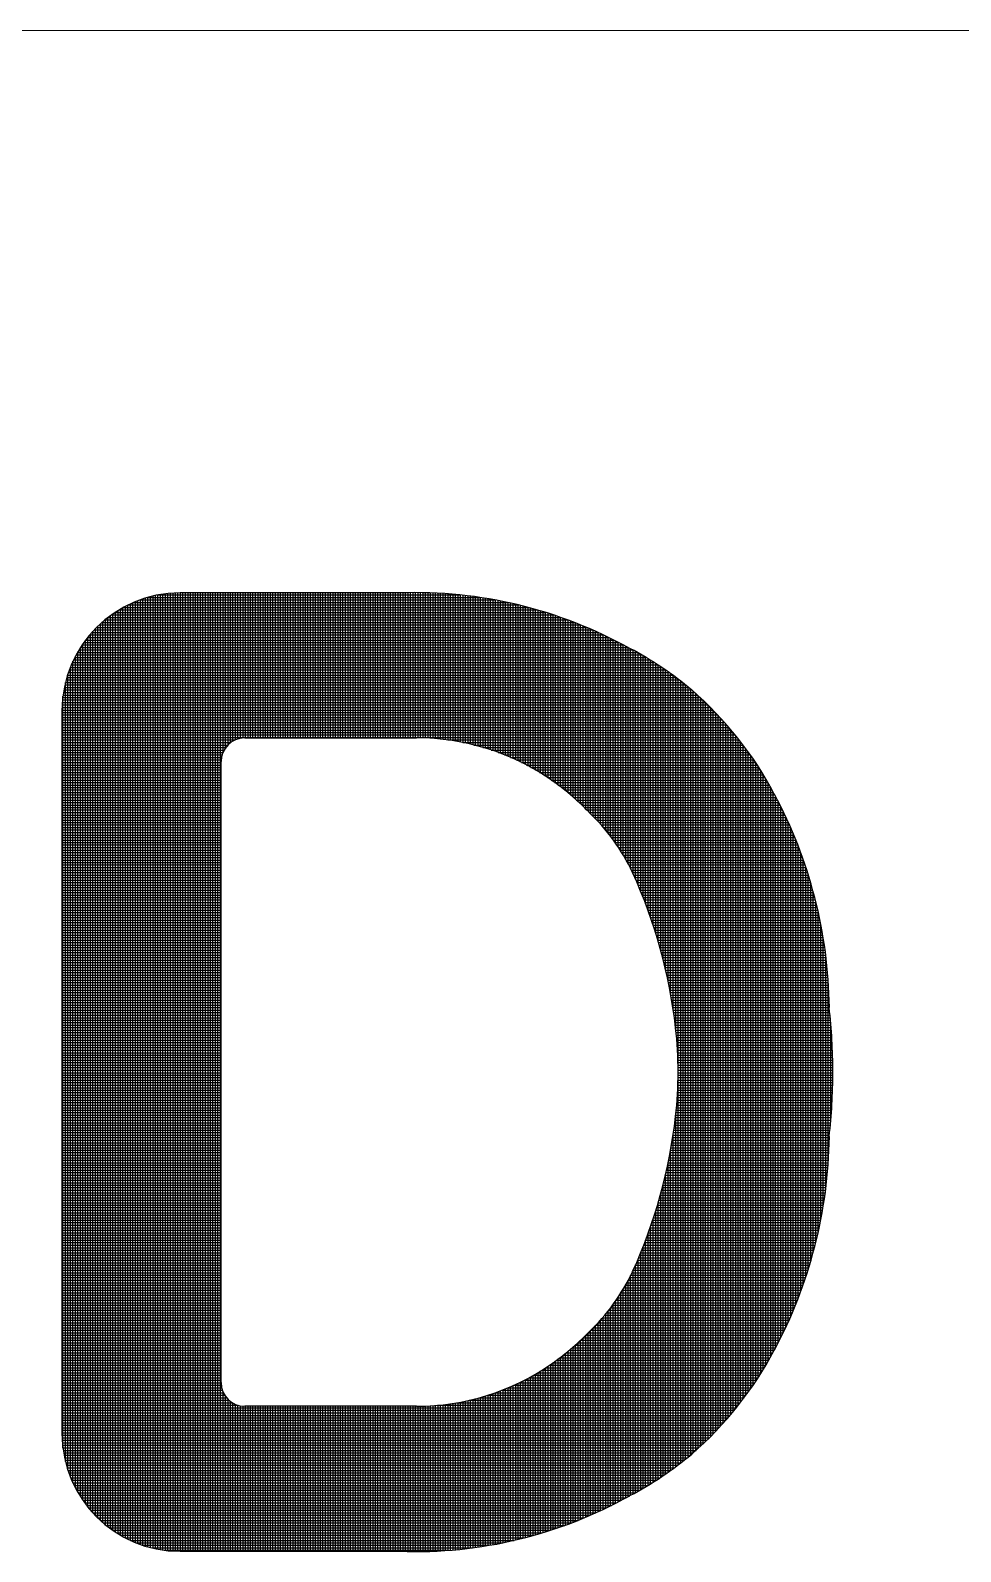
# Model space of a CAD drawing. Header units: inches. Extents: x 1131 to 1972, y 12 to 606.
# Drawn here: x 1806.94 to 1813.39, y 111.97 to 122.53 of the extents above; entities that cross this region are included whole.
import ezdxf

# ---------------------------------------------------------------- set-up
doc = ezdxf.new("R2010")
doc.units = ezdxf.units.IN
doc.header["$MEASUREMENT"] = 0
doc.layers.add('BG 0 -1', color=7, linetype='Continuous')
doc.layers.add('BG ÇÑ±¹Áö¿ª³\xad¹æ±â¼úÁÖ½ÄÈ¸»ç CI', color=7, linetype='Continuous')

msp = doc.modelspace()

# ---------------------------------------------------------------- linework, layer by layer
at = {"layer": 'BG 0 -1', "color": 7, "linetype": 'Continuous', "lineweight": 9}
msp.add_line((1797.948, 122.53), (1947.215, 122.53), dxfattribs=at)
at = {"layer": 'BG ÇÑ±¹Áö¿ª³\xad¹æ±â¼úÁÖ½ÄÈ¸»ç CI', "color": 242, "linetype": 'Continuous', "lineweight": 25, "true_color": 0xd51c29}
for p, q in [((1807.788, 111.993), (1807.788, 118.604)), ((1807.805, 111.989), (1807.805, 118.608)), ((1807.822, 118.611), (1809.926, 118.611)), ((1807.822, 111.986), (1807.822, 118.611)), ((1807.84, 111.983), (1807.84, 118.614)), ((1807.857, 111.98), (1807.857, 118.617)), ((1807.875, 111.977), (1807.875, 118.619)), ((1807.892, 111.975), (1807.892, 118.621)), ((1807.909, 111.974), (1807.909, 118.623)), ((1807.927, 111.973), (1807.927, 118.624)), ((1807.944, 111.972), (1807.944, 118.625)), ((1807.961, 111.971), (1807.961, 118.625)), ((1809.501, 118.626), (1807.976, 118.626)), ((1807.979, 111.971), (1807.979, 118.626)), ((1807.996, 111.971), (1807.996, 118.626)), ((1808.013, 111.971), (1808.013, 118.626)), ((1808.031, 111.971), (1808.031, 118.626)), ((1808.048, 111.971), (1808.048, 118.626)), ((1808.066, 111.971), (1808.066, 118.626)), ((1808.083, 111.971), (1808.083, 118.626)), ((1808.1, 111.971), (1808.1, 118.626)), ((1808.118, 111.971), (1808.118, 118.626)), ((1808.135, 111.971), (1808.135, 118.626)), ((1808.152, 111.971), (1808.152, 118.626)), ((1808.17, 111.971), (1808.17, 118.626)), ((1808.187, 111.971), (1808.187, 118.626)), ((1808.204, 111.971), (1808.204, 118.626)), ((1808.222, 111.971), (1808.222, 118.626)), ((1808.239, 111.971), (1808.239, 118.626)), ((1808.257, 111.971), (1808.257, 118.626)), ((1808.274, 117.518), (1808.274, 118.626)), ((1808.291, 117.549), (1808.291, 118.626)), ((1808.309, 117.57), (1808.309, 118.626)), ((1808.326, 117.585), (1808.326, 118.626)), ((1808.343, 117.597), (1808.343, 118.626)), ((1808.361, 117.605), (1808.361, 118.626)), ((1808.378, 117.611), (1808.378, 118.626)), ((1808.395, 117.616), (1808.395, 118.626)), ((1808.413, 117.618), (1808.413, 118.626)), ((1808.43, 117.618), (1808.43, 118.626)), ((1808.448, 117.618), (1808.448, 118.626)), ((1808.465, 117.618), (1808.465, 118.626)), ((1808.482, 117.618), (1808.482, 118.626)), ((1808.5, 117.618), (1808.5, 118.626)), ((1808.517, 117.618), (1808.517, 118.626)), ((1808.534, 117.618), (1808.534, 118.626)), ((1808.552, 117.618), (1808.552, 118.626)), ((1808.569, 117.618), (1808.569, 118.626)), ((1808.586, 117.618), (1808.586, 118.626)), ((1808.604, 117.618), (1808.604, 118.626)), ((1808.621, 117.618), (1808.621, 118.626)), ((1808.639, 117.618), (1808.639, 118.626)), ((1808.656, 117.618), (1808.656, 118.626)), ((1808.673, 117.618), (1808.673, 118.626)), ((1808.691, 117.618), (1808.691, 118.626)), ((1808.708, 117.618), (1808.708, 118.626)), ((1808.725, 117.618), (1808.725, 118.626)), ((1808.743, 117.618), (1808.743, 118.626)), ((1808.76, 117.618), (1808.76, 118.626)), ((1808.777, 117.618), (1808.777, 118.626)), ((1808.795, 117.618), (1808.795, 118.626)), ((1808.812, 117.618), (1808.812, 118.626)), ((1808.83, 117.618), (1808.83, 118.626)), ((1808.847, 117.618), (1808.847, 118.626)), ((1808.864, 117.618), (1808.864, 118.626)), ((1808.882, 117.618), (1808.882, 118.626)), ((1808.899, 117.618), (1808.899, 118.626)), ((1808.916, 117.618), (1808.916, 118.626)), ((1808.934, 117.618), (1808.934, 118.626)), ((1808.951, 117.618), (1808.951, 118.626)), ((1808.968, 117.618), (1808.968, 118.626)), ((1808.986, 117.618), (1808.986, 118.626)), ((1809.003, 117.618), (1809.003, 118.626)), ((1809.021, 117.618), (1809.021, 118.626)), ((1809.038, 117.618), (1809.038, 118.626)), ((1809.055, 117.618), (1809.055, 118.626)), ((1809.073, 117.618), (1809.073, 118.626)), ((1809.09, 117.618), (1809.09, 118.626)), ((1809.107, 117.618), (1809.107, 118.626)), ((1809.125, 117.618), (1809.125, 118.626)), ((1809.142, 117.618), (1809.142, 118.626)), ((1809.159, 117.618), (1809.159, 118.626)), ((1809.177, 117.618), (1809.177, 118.626)), ((1809.194, 117.618), (1809.194, 118.626)), ((1809.212, 117.618), (1809.212, 118.626)), ((1809.229, 117.618), (1809.229, 118.626)), ((1809.246, 117.618), (1809.246, 118.626)), ((1809.264, 117.618), (1809.264, 118.626)), ((1809.281, 117.618), (1809.281, 118.626)), ((1809.298, 117.618), (1809.298, 118.626)), ((1809.316, 117.618), (1809.316, 118.626)), ((1809.333, 117.618), (1809.333, 118.626)), ((1809.35, 117.618), (1809.35, 118.626)), ((1809.368, 117.618), (1809.368, 118.626)), ((1809.385, 117.618), (1809.385, 118.626)), ((1809.403, 117.618), (1809.403, 118.626)), ((1809.42, 117.618), (1809.42, 118.626)), ((1809.437, 117.618), (1809.437, 118.626)), ((1809.455, 117.618), (1809.455, 118.626)), ((1809.472, 117.618), (1809.472, 118.626)), ((1809.489, 117.618), (1809.489, 118.626)), ((1809.507, 117.618), (1809.507, 118.626)), ((1809.524, 117.618), (1809.524, 118.626)), ((1809.541, 117.618), (1809.541, 118.627)), ((1809.559, 117.618), (1809.559, 118.627)), ((1809.576, 117.618), (1809.576, 118.627)), ((1809.594, 117.618), (1809.594, 118.627)), ((1809.611, 117.618), (1809.611, 118.628)), ((1809.628, 117.618), (1809.628, 118.627)), ((1809.646, 117.618), (1809.646, 118.627)), ((1809.663, 117.618), (1809.663, 118.627)), ((1809.68, 117.617), (1809.68, 118.627)), ((1809.698, 117.616), (1809.698, 118.626)), ((1809.715, 117.615), (1809.715, 118.626)), ((1809.733, 117.614), (1809.733, 118.625)), ((1809.75, 117.613), (1809.75, 118.624)), ((1809.767, 117.611), (1809.767, 118.623)), ((1809.785, 117.61), (1809.785, 118.622)), ((1809.802, 117.608), (1809.802, 118.621)), ((1809.819, 117.606), (1809.819, 118.62)), ((1809.837, 117.604), (1809.837, 118.619)), ((1809.854, 117.601), (1809.854, 118.618)), ((1809.871, 117.598), (1809.871, 118.616)), ((1809.889, 117.596), (1809.889, 118.615)), ((1809.906, 117.593), (1809.906, 118.613)), ((1809.924, 117.589), (1809.924, 118.611)), ((1809.941, 117.586), (1809.941, 118.609)), ((1809.958, 117.582), (1809.958, 118.608)), ((1809.976, 117.579), (1809.976, 118.605)), ((1809.993, 117.575), (1809.993, 118.603)), ((1810.01, 117.57), (1810.01, 118.601)), ((1807.545, 112.094), (1807.545, 118.503)), ((1807.551, 118.507), (1810.459, 118.507)), ((1807.562, 112.083), (1807.562, 118.513)), ((1807.579, 112.074), (1807.579, 118.523)), ((1807.581, 118.524), (1810.397, 118.524)), ((1807.597, 112.064), (1807.597, 118.532)), ((1807.614, 112.055), (1807.614, 118.541)), ((1807.615, 118.542), (1810.329, 118.542)), ((1807.631, 112.047), (1807.631, 118.55)), ((1807.649, 112.039), (1807.649, 118.557)), ((1807.652, 118.559), (1810.253, 118.559)), ((1807.666, 112.032), (1807.666, 118.565)), ((1807.683, 112.025), (1807.683, 118.572)), ((1807.696, 118.576), (1810.166, 118.576)), ((1807.701, 112.019), (1807.701, 118.578)), ((1807.718, 112.013), (1807.718, 118.584)), ((1807.736, 112.007), (1807.736, 118.589)), ((1807.75, 118.594), (1810.063, 118.594)), ((1807.753, 112.002), (1807.753, 118.595)), ((1807.77, 111.997), (1807.77, 118.599)), ((1810.028, 117.566), (1810.028, 118.599)), ((1810.045, 117.561), (1810.045, 118.596)), ((1810.062, 117.557), (1810.062, 118.594)), ((1810.08, 117.552), (1810.08, 118.591)), ((1810.097, 117.546), (1810.097, 118.588)), ((1810.115, 117.541), (1810.115, 118.585)), ((1810.132, 117.535), (1810.132, 118.582)), ((1810.149, 117.53), (1810.149, 118.579)), ((1810.167, 117.523), (1810.167, 118.576)), ((1810.184, 117.517), (1810.184, 118.573)), ((1810.201, 117.511), (1810.201, 118.57)), ((1810.219, 117.504), (1810.219, 118.566)), ((1810.236, 117.497), (1810.236, 118.563)), ((1810.253, 117.49), (1810.253, 118.559)), ((1810.271, 117.482), (1810.271, 118.555)), ((1810.288, 117.475), (1810.288, 118.551)), ((1810.306, 117.467), (1810.306, 118.547)), ((1810.323, 117.459), (1810.323, 118.543)), ((1810.34, 117.45), (1810.34, 118.539)), ((1810.358, 117.442), (1810.358, 118.534)), ((1810.375, 117.433), (1810.375, 118.53)), ((1810.392, 117.423), (1810.392, 118.525)), ((1810.41, 117.414), (1810.41, 118.521)), ((1810.427, 117.404), (1810.427, 118.516)), ((1810.444, 117.394), (1810.444, 118.511)), ((1810.462, 117.384), (1810.462, 118.506)), ((1810.479, 117.373), (1810.479, 118.501)), ((1810.497, 117.363), (1810.497, 118.496)), ((1807.406, 112.202), (1807.406, 118.395)), ((1807.414, 118.403), (1810.759, 118.403)), ((1807.423, 112.186), (1807.423, 118.411)), ((1807.433, 118.42), (1810.716, 118.42)), ((1807.44, 112.17), (1807.44, 118.426)), ((1807.453, 118.437), (1810.67, 118.437)), ((1807.458, 112.156), (1807.458, 118.441)), ((1807.475, 118.455), (1810.622, 118.455)), ((1807.475, 112.142), (1807.475, 118.455)), ((1807.492, 112.129), (1807.492, 118.468)), ((1807.499, 118.472), (1810.571, 118.472)), ((1807.51, 112.117), (1807.51, 118.48)), ((1807.524, 118.489), (1810.517, 118.489)), ((1807.527, 112.105), (1807.527, 118.492)), ((1810.514, 117.351), (1810.514, 118.49)), ((1810.531, 117.34), (1810.531, 118.485)), ((1810.549, 117.328), (1810.549, 118.479)), ((1810.566, 117.316), (1810.566, 118.474)), ((1810.583, 117.303), (1810.583, 118.468)), ((1810.601, 117.291), (1810.601, 118.462)), ((1810.618, 117.278), (1810.618, 118.456)), ((1810.635, 117.264), (1810.635, 118.45)), ((1810.653, 117.25), (1810.653, 118.444)), ((1810.67, 117.236), (1810.67, 118.437)), ((1810.688, 117.222), (1810.688, 118.431)), ((1810.705, 117.207), (1810.705, 118.424)), ((1810.722, 117.192), (1810.722, 118.417)), ((1810.74, 117.176), (1810.74, 118.411)), ((1810.757, 117.16), (1810.757, 118.404)), ((1810.774, 117.143), (1810.774, 118.397)), ((1807.319, 112.301), (1807.319, 118.296)), ((1807.321, 118.298), (1810.988, 118.298)), ((1807.334, 118.316), (1810.953, 118.316)), ((1807.336, 112.278), (1807.336, 118.318)), ((1807.348, 118.333), (1810.917, 118.333)), ((1807.354, 112.257), (1807.354, 118.339)), ((1807.363, 118.351), (1810.88, 118.351)), ((1807.371, 112.238), (1807.371, 118.359)), ((1807.379, 118.368), (1810.841, 118.368)), ((1807.388, 112.219), (1807.388, 118.377)), ((1807.396, 118.385), (1810.801, 118.385)), ((1810.792, 117.126), (1810.792, 118.389)), ((1810.809, 117.109), (1810.809, 118.382)), ((1810.826, 117.092), (1810.826, 118.374)), ((1810.844, 117.074), (1810.844, 118.367)), ((1810.861, 117.057), (1810.861, 118.359)), ((1810.879, 117.038), (1810.879, 118.351)), ((1810.896, 117.019), (1810.896, 118.343)), ((1810.913, 116.999), (1810.913, 118.335)), ((1810.931, 116.979), (1810.931, 118.327)), ((1810.948, 116.957), (1810.948, 118.318)), ((1810.965, 116.935), (1810.965, 118.31)), ((1810.983, 116.912), (1810.983, 118.301)), ((1811, 116.887), (1811, 118.292)), ((1807.249, 112.411), (1807.249, 118.185)), ((1807.254, 118.194), (1811.18, 118.194)), ((1807.264, 118.212), (1811.15, 118.212)), ((1807.267, 112.38), (1807.267, 118.217)), ((1807.274, 118.229), (1811.118, 118.229)), ((1807.284, 112.351), (1807.284, 118.245)), ((1807.285, 118.246), (1811.087, 118.246)), ((1807.296, 118.264), (1811.055, 118.264)), ((1807.301, 112.325), (1807.301, 118.272)), ((1807.308, 118.281), (1811.022, 118.281)), ((1811.017, 116.862), (1811.017, 118.283)), ((1811.035, 116.835), (1811.035, 118.274)), ((1811.052, 116.807), (1811.052, 118.265)), ((1811.07, 116.777), (1811.07, 118.256)), ((1811.087, 116.745), (1811.087, 118.246)), ((1811.104, 116.712), (1811.104, 118.237)), ((1811.122, 116.676), (1811.122, 118.227)), ((1811.139, 116.637), (1811.139, 118.218)), ((1811.156, 116.596), (1811.156, 118.208)), ((1811.174, 116.554), (1811.174, 118.198)), ((1811.191, 116.511), (1811.191, 118.188)), ((1807.201, 118.073), (1811.369, 118.073)), ((1807.207, 118.09), (1811.344, 118.09)), ((1807.214, 118.107), (1811.319, 118.107)), ((1807.215, 112.487), (1807.215, 118.11)), ((1807.221, 118.125), (1811.293, 118.125)), ((1807.228, 118.142), (1811.266, 118.142)), ((1807.232, 112.447), (1807.232, 118.15)), ((1807.236, 118.16), (1811.238, 118.16)), ((1807.245, 118.177), (1811.209, 118.177)), ((1811.208, 116.466), (1811.208, 118.178)), ((1811.226, 116.419), (1811.226, 118.167)), ((1811.243, 116.37), (1811.243, 118.156)), ((1811.261, 116.319), (1811.261, 118.145)), ((1811.278, 116.264), (1811.278, 118.134)), ((1811.295, 116.207), (1811.295, 118.123)), ((1811.313, 116.145), (1811.313, 118.112)), ((1811.33, 116.079), (1811.33, 118.1)), ((1811.347, 116.008), (1811.347, 118.088)), ((1811.365, 115.928), (1811.365, 118.076)), ((1807.172, 117.969), (1811.506, 117.969)), ((1807.176, 117.986), (1811.485, 117.986)), ((1807.18, 118.003), (1811.463, 118.003)), ((1807.18, 112.595), (1807.18, 118.002)), ((1807.185, 118.021), (1811.44, 118.021)), ((1807.19, 118.038), (1811.417, 118.038)), ((1807.195, 118.055), (1811.394, 118.055)), ((1807.197, 112.534), (1807.197, 118.062)), ((1811.382, 115.839), (1811.382, 118.064)), ((1811.4, 115.733), (1811.4, 118.051)), ((1811.417, 115.6), (1811.417, 118.038)), ((1811.434, 112.572), (1811.434, 118.025)), ((1811.452, 112.585), (1811.452, 118.012)), ((1811.469, 112.598), (1811.469, 117.998)), ((1811.486, 112.612), (1811.486, 117.985)), ((1811.504, 112.626), (1811.504, 117.971)), ((1807.158, 117.864), (1811.623, 117.864)), ((1807.16, 117.882), (1811.604, 117.882)), ((1807.161, 117.899), (1811.586, 117.899)), ((1807.163, 112.688), (1807.163, 117.909)), ((1807.164, 117.916), (1811.567, 117.916)), ((1807.166, 117.934), (1811.547, 117.934)), ((1807.169, 117.951), (1811.527, 117.951)), ((1811.521, 112.64), (1811.521, 117.957)), ((1811.538, 112.655), (1811.538, 117.942)), ((1811.556, 112.67), (1811.556, 117.926)), ((1811.573, 112.686), (1811.573, 117.911)), ((1811.591, 112.702), (1811.591, 117.895)), ((1811.608, 112.718), (1811.608, 117.878)), ((1811.625, 112.735), (1811.625, 117.862)), ((1807.156, 117.83), (1811.658, 117.83)), ((1807.156, 117.812), (1811.675, 117.812)), ((1807.156, 117.805), (1807.156, 112.791)), ((1807.156, 117.795), (1811.692, 117.795)), ((1807.156, 117.778), (1811.709, 117.778)), ((1807.156, 117.76), (1811.725, 117.76)), ((1807.157, 117.847), (1811.64, 117.847)), ((1811.643, 112.752), (1811.643, 117.845)), ((1811.66, 112.769), (1811.66, 117.828)), ((1811.677, 112.787), (1811.677, 117.81)), ((1811.695, 112.805), (1811.695, 117.792)), ((1811.712, 112.823), (1811.712, 117.774)), ((1807.156, 117.743), (1811.741, 117.743)), ((1807.156, 117.725), (1811.756, 117.725)), ((1807.156, 117.708), (1811.772, 117.708)), ((1807.156, 117.691), (1811.787, 117.691)), ((1807.156, 117.673), (1811.801, 117.673)), ((1807.156, 117.656), (1811.816, 117.656)), ((1811.729, 112.842), (1811.729, 117.755)), ((1811.747, 112.861), (1811.747, 117.736)), ((1811.764, 112.88), (1811.764, 117.717)), ((1811.782, 112.9), (1811.782, 117.697)), ((1811.799, 112.92), (1811.799, 117.676)), ((1811.816, 112.941), (1811.816, 117.656)), ((1807.156, 117.639), (1811.83, 117.639)), ((1807.156, 117.621), (1811.844, 117.621)), ((1807.156, 117.604), (1808.358, 117.604)), ((1807.156, 117.587), (1808.328, 117.587)), ((1807.156, 117.569), (1808.308, 117.569)), ((1807.156, 117.552), (1808.293, 117.552)), ((1808.425, 117.618), (1809.617, 117.618)), ((1809.834, 117.604), (1811.858, 117.604)), ((1809.938, 117.587), (1811.871, 117.587)), ((1810.016, 117.569), (1811.885, 117.569)), ((1810.079, 117.552), (1811.898, 117.552)), ((1811.834, 112.962), (1811.834, 117.634)), ((1811.851, 112.984), (1811.851, 117.613)), ((1811.868, 113.006), (1811.868, 117.59)), ((1811.886, 113.029), (1811.886, 117.568)), ((1807.156, 117.534), (1808.282, 117.534)), ((1807.156, 117.517), (1808.274, 117.517)), ((1807.156, 117.5), (1808.267, 117.5)), ((1807.156, 117.482), (1808.263, 117.482)), ((1807.156, 117.465), (1808.261, 117.465)), ((1807.156, 117.448), (1808.261, 117.448)), ((1808.261, 113.142), (1808.261, 117.454)), ((1810.135, 117.534), (1811.91, 117.534)), ((1810.184, 117.517), (1811.923, 117.517)), ((1810.229, 117.5), (1811.935, 117.5)), ((1810.271, 117.482), (1811.947, 117.482)), ((1810.309, 117.465), (1811.959, 117.465)), ((1810.346, 117.448), (1811.971, 117.448)), ((1811.903, 113.052), (1811.903, 117.544)), ((1811.92, 113.076), (1811.92, 117.52)), ((1811.938, 113.101), (1811.938, 117.496)), ((1811.955, 113.126), (1811.955, 117.471)), ((1811.973, 113.152), (1811.973, 117.445)), ((1807.156, 117.43), (1808.261, 117.43)), ((1807.156, 117.413), (1808.261, 117.413)), ((1807.156, 117.396), (1808.261, 117.396)), ((1807.156, 117.378), (1808.261, 117.378)), ((1807.156, 117.361), (1808.261, 117.361)), ((1807.156, 117.343), (1808.261, 117.343)), ((1810.38, 117.43), (1811.982, 117.43)), ((1810.412, 117.413), (1811.994, 117.413)), ((1810.442, 117.396), (1812.005, 117.396)), ((1810.472, 117.378), (1812.015, 117.378)), ((1810.499, 117.361), (1812.026, 117.361)), ((1810.526, 117.343), (1812.037, 117.343)), ((1811.99, 113.178), (1811.99, 117.419)), ((1812.007, 113.205), (1812.007, 117.391)), ((1812.025, 113.233), (1812.025, 117.363)), ((1812.042, 113.262), (1812.042, 117.334)), ((1807.156, 117.326), (1808.261, 117.326)), ((1807.156, 117.309), (1808.261, 117.309)), ((1807.156, 117.291), (1808.261, 117.291)), ((1807.156, 117.274), (1808.261, 117.274)), ((1807.156, 117.257), (1808.261, 117.257)), ((1807.156, 117.239), (1808.261, 117.239)), ((1810.552, 117.326), (1812.047, 117.326)), ((1810.576, 117.309), (1812.057, 117.309)), ((1810.6, 117.291), (1812.067, 117.291)), ((1810.623, 117.274), (1812.077, 117.274)), ((1810.645, 117.257), (1812.086, 117.257)), ((1810.667, 117.239), (1812.095, 117.239)), ((1812.059, 113.292), (1812.059, 117.305)), ((1812.077, 113.323), (1812.077, 117.274)), ((1812.094, 113.355), (1812.094, 117.242)), ((1807.156, 117.222), (1808.261, 117.222)), ((1807.156, 117.205), (1808.261, 117.205)), ((1807.156, 117.187), (1808.261, 117.187)), ((1807.156, 117.17), (1808.261, 117.17)), ((1807.156, 117.152), (1808.261, 117.152)), ((1807.156, 117.135), (1808.261, 117.135)), ((1810.687, 117.222), (1812.105, 117.222)), ((1810.708, 117.205), (1812.114, 117.205)), ((1810.727, 117.187), (1812.123, 117.187)), ((1810.746, 117.17), (1812.132, 117.17)), ((1810.765, 117.152), (1812.141, 117.152)), ((1810.783, 117.135), (1812.149, 117.135)), ((1812.111, 113.387), (1812.111, 117.209)), ((1812.129, 113.421), (1812.129, 117.176)), ((1812.146, 113.455), (1812.146, 117.142)), ((1807.156, 117.118), (1808.261, 117.118)), ((1807.156, 117.1), (1808.261, 117.1)), ((1807.156, 117.083), (1808.261, 117.083)), ((1807.156, 117.066), (1808.261, 117.066)), ((1807.156, 117.048), (1808.261, 117.048)), ((1807.156, 117.031), (1808.261, 117.031)), ((1810.8, 117.118), (1812.158, 117.118)), ((1810.817, 117.1), (1812.166, 117.1)), ((1810.835, 117.083), (1812.175, 117.083)), ((1810.853, 117.066), (1812.183, 117.066)), ((1810.869, 117.048), (1812.191, 117.048)), ((1810.885, 117.031), (1812.199, 117.031)), ((1812.164, 113.49), (1812.164, 117.106)), ((1812.181, 113.527), (1812.181, 117.07)), ((1812.198, 113.565), (1812.198, 117.032)), ((1807.156, 117.014), (1808.261, 117.014)), ((1807.156, 116.996), (1808.261, 116.996)), ((1807.156, 116.979), (1808.261, 116.979)), ((1807.156, 116.961), (1808.261, 116.961)), ((1807.156, 116.944), (1808.261, 116.944)), ((1807.156, 116.927), (1808.261, 116.927)), ((1810.901, 117.014), (1812.207, 117.014)), ((1810.916, 116.996), (1812.214, 116.996)), ((1810.931, 116.979), (1812.222, 116.979)), ((1810.945, 116.961), (1812.229, 116.961)), ((1810.958, 116.944), (1812.236, 116.944)), ((1810.972, 116.927), (1812.244, 116.927)), ((1812.216, 113.604), (1812.216, 116.993)), ((1812.233, 113.644), (1812.233, 116.952)), ((1807.156, 116.909), (1808.261, 116.909)), ((1807.156, 116.892), (1808.261, 116.892)), ((1807.156, 116.875), (1808.261, 116.875)), ((1807.156, 116.857), (1808.261, 116.857)), ((1807.156, 116.84), (1808.261, 116.84)), ((1807.156, 116.822), (1808.261, 116.822)), ((1810.984, 116.909), (1812.251, 116.909)), ((1810.997, 116.892), (1812.258, 116.892)), ((1811.009, 116.875), (1812.264, 116.875)), ((1811.02, 116.857), (1812.271, 116.857)), ((1811.032, 116.84), (1812.278, 116.84)), ((1811.043, 116.822), (1812.284, 116.822)), ((1812.25, 113.687), (1812.25, 116.91)), ((1812.268, 113.731), (1812.268, 116.866)), ((1812.285, 113.777), (1812.285, 116.82)), ((1807.156, 116.805), (1808.261, 116.805)), ((1807.156, 116.788), (1808.261, 116.788)), ((1807.156, 116.77), (1808.261, 116.77)), ((1807.156, 116.753), (1808.261, 116.753)), ((1807.156, 116.736), (1808.261, 116.736)), ((1807.156, 116.718), (1808.261, 116.718)), ((1807.156, 116.701), (1808.261, 116.701)), ((1811.053, 116.805), (1812.291, 116.805)), ((1811.063, 116.788), (1812.297, 116.788)), ((1811.073, 116.77), (1812.303, 116.77)), ((1811.083, 116.753), (1812.309, 116.753)), ((1811.092, 116.736), (1812.315, 116.736)), ((1811.101, 116.718), (1812.321, 116.718)), ((1811.11, 116.701), (1812.326, 116.701)), ((1812.302, 113.825), (1812.302, 116.772)), ((1812.32, 113.876), (1812.32, 116.721)), ((1807.156, 116.684), (1808.261, 116.684)), ((1807.156, 116.666), (1808.261, 116.666)), ((1807.156, 116.649), (1808.261, 116.649)), ((1807.156, 116.631), (1808.261, 116.631)), ((1807.156, 116.614), (1808.261, 116.614)), ((1807.156, 116.597), (1808.261, 116.597)), ((1811.118, 116.684), (1812.332, 116.684)), ((1811.126, 116.666), (1812.337, 116.666)), ((1811.134, 116.649), (1812.343, 116.649)), ((1811.141, 116.631), (1812.348, 116.631)), ((1811.149, 116.614), (1812.353, 116.614)), ((1811.156, 116.597), (1812.358, 116.597)), ((1812.337, 113.93), (1812.337, 116.667)), ((1812.355, 113.987), (1812.355, 116.61)), ((1807.156, 116.579), (1808.261, 116.579)), ((1807.156, 116.562), (1808.261, 116.562)), ((1807.156, 116.545), (1808.261, 116.545)), ((1807.156, 116.527), (1808.261, 116.527)), ((1807.156, 116.51), (1808.261, 116.51)), ((1807.156, 116.493), (1808.261, 116.493)), ((1811.163, 116.579), (1812.363, 116.579)), ((1811.171, 116.562), (1812.368, 116.562)), ((1811.178, 116.545), (1812.373, 116.545)), ((1811.185, 116.527), (1812.377, 116.527)), ((1811.192, 116.51), (1812.382, 116.51)), ((1811.198, 116.493), (1812.386, 116.493)), ((1812.372, 114.049), (1812.372, 116.548)), ((1807.156, 116.475), (1808.261, 116.475)), ((1807.156, 116.458), (1808.261, 116.458)), ((1807.156, 116.44), (1808.261, 116.44)), ((1807.156, 116.423), (1808.261, 116.423)), ((1807.156, 116.406), (1808.261, 116.406)), ((1807.156, 116.388), (1808.261, 116.388)), ((1811.205, 116.475), (1812.391, 116.475)), ((1811.212, 116.458), (1812.395, 116.458)), ((1811.218, 116.44), (1812.399, 116.44)), ((1811.224, 116.423), (1812.403, 116.423)), ((1811.231, 116.406), (1812.407, 116.406)), ((1811.237, 116.388), (1812.411, 116.388)), ((1812.389, 114.116), (1812.389, 116.481)), ((1812.407, 114.19), (1812.407, 116.407)), ((1807.156, 116.371), (1808.261, 116.371)), ((1807.156, 116.354), (1808.261, 116.354)), ((1807.156, 116.336), (1808.261, 116.336)), ((1807.156, 116.319), (1808.261, 116.319)), ((1807.156, 116.302), (1808.261, 116.302)), ((1807.156, 116.284), (1808.261, 116.284)), ((1811.243, 116.371), (1812.414, 116.371)), ((1811.249, 116.354), (1812.418, 116.354)), ((1811.255, 116.336), (1812.422, 116.336)), ((1811.26, 116.319), (1812.425, 116.319)), ((1811.266, 116.302), (1812.428, 116.302)), ((1811.272, 116.284), (1812.431, 116.284)), ((1812.424, 114.273), (1812.424, 116.324)), ((1807.156, 116.267), (1808.261, 116.267)), ((1807.156, 116.249), (1808.261, 116.249)), ((1807.156, 116.232), (1808.261, 116.232)), ((1807.156, 116.215), (1808.261, 116.215)), ((1807.156, 116.197), (1808.261, 116.197)), ((1807.156, 116.18), (1808.261, 116.18)), ((1811.277, 116.267), (1812.435, 116.267)), ((1811.283, 116.249), (1812.438, 116.249)), ((1811.288, 116.232), (1812.44, 116.232)), ((1811.293, 116.215), (1812.443, 116.215)), ((1811.298, 116.197), (1812.446, 116.197)), ((1811.303, 116.18), (1812.449, 116.18)), ((1812.441, 114.37), (1812.441, 116.227)), ((1807.156, 116.163), (1808.261, 116.163)), ((1807.156, 116.145), (1808.261, 116.145)), ((1807.156, 116.128), (1808.261, 116.128)), ((1807.156, 116.111), (1808.261, 116.111)), ((1807.156, 116.093), (1808.261, 116.093)), ((1807.156, 116.076), (1808.261, 116.076)), ((1811.308, 116.163), (1812.451, 116.163)), ((1811.313, 116.145), (1812.454, 116.145)), ((1811.317, 116.128), (1812.456, 116.128)), ((1811.322, 116.111), (1812.458, 116.111)), ((1811.327, 116.093), (1812.46, 116.093)), ((1811.331, 116.076), (1812.462, 116.076)), ((1812.459, 114.491), (1812.459, 116.106)), ((1807.156, 116.058), (1808.261, 116.058)), ((1807.156, 116.041), (1808.261, 116.041)), ((1807.156, 116.024), (1808.261, 116.024)), ((1807.156, 116.006), (1808.261, 116.006)), ((1807.156, 115.989), (1808.261, 115.989)), ((1807.156, 115.972), (1808.261, 115.972)), ((1811.335, 116.058), (1812.464, 116.058)), ((1811.339, 116.041), (1812.466, 116.041)), ((1811.344, 116.024), (1812.468, 116.024)), ((1811.348, 116.006), (1812.47, 116.006)), ((1811.352, 115.989), (1812.471, 115.989)), ((1811.355, 115.972), (1812.473, 115.972)), ((1807.156, 115.954), (1808.261, 115.954)), ((1807.156, 115.937), (1808.261, 115.937)), ((1807.156, 115.92), (1808.261, 115.92)), ((1807.156, 115.902), (1808.261, 115.902)), ((1807.156, 115.885), (1808.261, 115.885)), ((1807.156, 115.867), (1808.261, 115.867)), ((1811.359, 115.954), (1812.474, 115.954)), ((1811.363, 115.937), (1812.475, 115.937)), ((1811.367, 115.92), (1812.476, 115.92)), ((1811.37, 115.902), (1812.477, 115.902)), ((1811.373, 115.885), (1812.478, 115.885)), ((1811.377, 115.867), (1812.479, 115.867)), ((1812.476, 114.673), (1812.476, 115.924)), ((1807.156, 115.85), (1808.261, 115.85)), ((1807.156, 115.833), (1808.261, 115.833)), ((1807.156, 115.815), (1808.261, 115.815)), ((1807.156, 115.798), (1808.261, 115.798)), ((1807.156, 115.781), (1808.261, 115.781)), ((1807.156, 115.763), (1808.261, 115.763)), ((1811.38, 115.85), (1812.48, 115.85)), ((1811.383, 115.833), (1812.481, 115.833)), ((1811.386, 115.815), (1812.482, 115.815)), ((1811.389, 115.798), (1812.482, 115.798)), ((1811.392, 115.781), (1812.482, 115.781)), ((1811.395, 115.763), (1812.483, 115.763)), ((1807.156, 115.746), (1808.261, 115.746)), ((1807.156, 115.729), (1808.261, 115.729)), ((1807.156, 115.711), (1808.261, 115.711)), ((1807.156, 115.694), (1808.261, 115.694)), ((1807.156, 115.676), (1808.261, 115.676)), ((1807.156, 115.659), (1808.261, 115.659)), ((1811.398, 115.746), (1812.483, 115.746)), ((1811.4, 115.729), (1812.485, 115.729)), ((1811.403, 115.711), (1812.487, 115.711)), ((1811.405, 115.694), (1812.489, 115.694)), ((1811.408, 115.676), (1812.49, 115.676)), ((1811.41, 115.659), (1812.492, 115.659)), ((1807.156, 115.642), (1808.261, 115.642)), ((1807.156, 115.624), (1808.261, 115.624)), ((1807.156, 115.607), (1808.261, 115.607)), ((1807.156, 115.59), (1808.261, 115.59)), ((1807.156, 115.572), (1808.261, 115.572)), ((1807.156, 115.555), (1808.261, 115.555)), ((1811.412, 115.642), (1812.493, 115.642)), ((1811.414, 115.624), (1812.495, 115.624)), ((1811.416, 115.607), (1812.496, 115.607)), ((1811.418, 115.59), (1812.498, 115.59)), ((1811.42, 115.572), (1812.499, 115.572)), ((1811.422, 115.555), (1812.5, 115.555)), ((1812.493, 114.955), (1812.493, 115.641)), ((1807.156, 115.538), (1808.261, 115.538)), ((1807.156, 115.52), (1808.261, 115.52)), ((1807.156, 115.503), (1808.261, 115.503)), ((1807.156, 115.485), (1808.261, 115.485)), ((1807.156, 115.468), (1808.261, 115.468)), ((1807.156, 115.451), (1808.261, 115.451)), ((1807.156, 115.433), (1808.261, 115.433)), ((1811.423, 115.538), (1812.501, 115.538)), ((1811.425, 115.52), (1812.502, 115.52)), ((1811.426, 115.503), (1812.503, 115.503)), ((1811.427, 115.485), (1812.504, 115.485)), ((1811.428, 115.468), (1812.505, 115.468)), ((1811.429, 115.451), (1812.505, 115.451)), ((1811.43, 115.433), (1812.506, 115.433)), ((1807.156, 115.416), (1808.261, 115.416)), ((1807.156, 115.399), (1808.261, 115.399)), ((1807.156, 115.381), (1808.261, 115.381)), ((1807.156, 115.364), (1808.261, 115.364)), ((1807.156, 115.347), (1808.261, 115.347)), ((1807.156, 115.329), (1808.261, 115.329)), ((1811.431, 115.416), (1812.507, 115.416)), ((1811.432, 115.399), (1812.507, 115.399)), ((1811.432, 115.381), (1812.507, 115.381)), ((1811.433, 115.364), (1812.508, 115.364)), ((1811.433, 115.347), (1812.508, 115.347)), ((1811.433, 115.329), (1812.508, 115.329)), ((1807.156, 115.312), (1808.261, 115.312)), ((1807.156, 115.294), (1808.261, 115.294)), ((1807.156, 115.277), (1808.261, 115.277)), ((1807.156, 115.26), (1808.261, 115.26)), ((1807.156, 115.242), (1808.261, 115.242)), ((1807.156, 115.225), (1808.261, 115.225)), ((1811.433, 115.26), (1812.508, 115.26)), ((1811.433, 115.242), (1812.508, 115.242)), ((1811.433, 115.225), (1812.508, 115.225)), ((1811.434, 115.312), (1812.508, 115.312)), ((1811.434, 115.294), (1812.508, 115.294)), ((1811.434, 115.277), (1812.508, 115.277)), ((1807.156, 115.208), (1808.261, 115.208)), ((1807.156, 115.19), (1808.261, 115.19)), ((1807.156, 115.173), (1808.261, 115.173)), ((1807.156, 115.156), (1808.261, 115.156)), ((1807.156, 115.138), (1808.261, 115.138)), ((1807.156, 115.121), (1808.261, 115.121)), ((1811.428, 115.121), (1812.504, 115.121)), ((1811.429, 115.138), (1812.505, 115.138)), ((1811.43, 115.156), (1812.506, 115.156)), ((1811.431, 115.19), (1812.507, 115.19)), ((1811.431, 115.173), (1812.506, 115.173)), ((1811.432, 115.208), (1812.507, 115.208)), ((1807.156, 115.103), (1808.261, 115.103)), ((1807.156, 115.086), (1808.261, 115.086)), ((1807.156, 115.069), (1808.261, 115.069)), ((1807.156, 115.051), (1808.261, 115.051)), ((1807.156, 115.034), (1808.261, 115.034)), ((1807.156, 115.017), (1808.261, 115.017)), ((1811.419, 115.017), (1812.498, 115.017)), ((1811.421, 115.034), (1812.499, 115.034)), ((1811.422, 115.051), (1812.501, 115.051)), ((1811.424, 115.069), (1812.502, 115.069)), ((1811.425, 115.086), (1812.503, 115.086)), ((1811.427, 115.103), (1812.503, 115.103)), ((1807.156, 114.999), (1808.261, 114.999)), ((1807.156, 114.982), (1808.261, 114.982)), ((1807.156, 114.964), (1808.261, 114.964)), ((1807.156, 114.947), (1808.261, 114.947)), ((1807.156, 114.93), (1808.261, 114.93)), ((1807.156, 114.912), (1808.261, 114.912)), ((1811.406, 114.912), (1812.49, 114.912)), ((1811.409, 114.93), (1812.491, 114.93)), ((1811.411, 114.947), (1812.493, 114.947)), ((1811.413, 114.964), (1812.494, 114.964)), ((1811.415, 114.982), (1812.496, 114.982)), ((1811.417, 114.999), (1812.497, 114.999)), ((1811.417, 112.558), (1811.417, 114.996)), ((1807.156, 114.895), (1808.261, 114.895)), ((1807.156, 114.878), (1808.261, 114.878)), ((1807.156, 114.86), (1808.261, 114.86)), ((1807.156, 114.843), (1808.261, 114.843)), ((1807.156, 114.826), (1808.261, 114.826)), ((1807.156, 114.808), (1808.261, 114.808)), ((1811.391, 114.808), (1812.482, 114.808)), ((1811.394, 114.826), (1812.483, 114.826)), ((1811.396, 114.843), (1812.483, 114.843)), ((1811.399, 114.86), (1812.484, 114.86)), ((1811.4, 112.546), (1811.4, 114.863)), ((1811.402, 114.878), (1812.486, 114.878)), ((1811.404, 114.895), (1812.488, 114.895)), ((1807.156, 114.791), (1808.261, 114.791)), ((1807.156, 114.773), (1808.261, 114.773)), ((1807.156, 114.756), (1808.261, 114.756)), ((1807.156, 114.739), (1808.261, 114.739)), ((1807.156, 114.721), (1808.261, 114.721)), ((1807.156, 114.704), (1808.261, 114.704)), ((1811.372, 114.704), (1812.478, 114.704)), ((1811.375, 114.721), (1812.479, 114.721)), ((1811.379, 114.739), (1812.48, 114.739)), ((1811.382, 112.533), (1811.382, 114.758)), ((1811.382, 114.756), (1812.481, 114.756)), ((1811.385, 114.773), (1812.481, 114.773)), ((1811.388, 114.791), (1812.482, 114.791)), ((1807.156, 114.687), (1808.261, 114.687)), ((1807.156, 114.669), (1808.261, 114.669)), ((1807.156, 114.652), (1808.261, 114.652)), ((1807.156, 114.635), (1808.261, 114.635)), ((1807.156, 114.617), (1808.261, 114.617)), ((1807.156, 114.6), (1808.261, 114.6)), ((1811.347, 112.509), (1811.347, 114.589)), ((1811.35, 114.6), (1812.47, 114.6)), ((1811.354, 114.617), (1812.472, 114.617)), ((1811.358, 114.635), (1812.473, 114.635)), ((1811.361, 114.652), (1812.475, 114.652)), ((1811.365, 114.669), (1812.476, 114.669)), ((1811.365, 112.521), (1811.365, 114.669)), ((1811.368, 114.687), (1812.477, 114.687)), ((1807.156, 114.582), (1808.261, 114.582)), ((1807.156, 114.565), (1808.261, 114.565)), ((1807.156, 114.548), (1808.261, 114.548)), ((1807.156, 114.53), (1808.261, 114.53)), ((1807.156, 114.513), (1808.261, 114.513)), ((1807.156, 114.496), (1808.261, 114.496)), ((1811.324, 114.496), (1812.459, 114.496)), ((1811.329, 114.513), (1812.461, 114.513)), ((1811.33, 112.497), (1811.33, 114.517)), ((1811.333, 114.53), (1812.463, 114.53)), ((1811.338, 114.548), (1812.465, 114.548)), ((1811.342, 114.565), (1812.467, 114.565)), ((1811.346, 114.582), (1812.469, 114.582)), ((1807.156, 114.478), (1808.261, 114.478)), ((1807.156, 114.461), (1808.261, 114.461)), ((1807.156, 114.444), (1808.261, 114.444)), ((1807.156, 114.426), (1808.261, 114.426)), ((1807.156, 114.409), (1808.261, 114.409)), ((1807.156, 114.391), (1808.261, 114.391)), ((1811.295, 112.474), (1811.295, 114.39)), ((1811.296, 114.391), (1812.445, 114.391)), ((1811.301, 114.409), (1812.447, 114.409)), ((1811.306, 114.426), (1812.45, 114.426)), ((1811.311, 114.444), (1812.452, 114.444)), ((1811.313, 112.485), (1811.313, 114.451)), ((1811.315, 114.461), (1812.455, 114.461)), ((1811.32, 114.478), (1812.457, 114.478)), ((1807.156, 114.374), (1808.261, 114.374)), ((1807.156, 114.357), (1808.261, 114.357)), ((1807.156, 114.339), (1808.261, 114.339)), ((1807.156, 114.322), (1808.261, 114.322)), ((1807.156, 114.305), (1808.261, 114.305)), ((1807.156, 114.287), (1808.261, 114.287)), ((1811.261, 112.451), (1811.261, 114.278)), ((1811.264, 114.287), (1812.427, 114.287)), ((1811.269, 114.305), (1812.43, 114.305)), ((1811.275, 114.322), (1812.433, 114.322)), ((1811.278, 112.462), (1811.278, 114.332)), ((1811.28, 114.339), (1812.436, 114.339)), ((1811.285, 114.357), (1812.439, 114.357)), ((1811.291, 114.374), (1812.442, 114.374)), ((1807.156, 114.27), (1808.261, 114.27)), ((1807.156, 114.253), (1808.261, 114.253)), ((1807.156, 114.235), (1808.261, 114.235)), ((1807.156, 114.218), (1808.261, 114.218)), ((1807.156, 114.2), (1808.261, 114.2)), ((1807.156, 114.183), (1808.261, 114.183)), ((1807.156, 114.166), (1808.261, 114.166)), ((1811.222, 114.166), (1812.401, 114.166)), ((1811.226, 112.43), (1811.226, 114.178)), ((1811.228, 114.183), (1812.405, 114.183)), ((1811.234, 114.2), (1812.409, 114.2)), ((1811.24, 114.218), (1812.413, 114.218)), ((1811.243, 112.44), (1811.243, 114.227)), ((1811.246, 114.235), (1812.416, 114.235)), ((1811.252, 114.253), (1812.42, 114.253)), ((1811.258, 114.27), (1812.423, 114.27)), ((1807.156, 114.148), (1808.261, 114.148)), ((1807.156, 114.131), (1808.261, 114.131)), ((1807.156, 114.114), (1808.261, 114.114)), ((1807.156, 114.096), (1808.261, 114.096)), ((1807.156, 114.079), (1808.261, 114.079)), ((1807.156, 114.062), (1808.261, 114.062)), ((1811.182, 114.062), (1812.375, 114.062)), ((1811.188, 114.079), (1812.38, 114.079)), ((1811.191, 112.409), (1811.191, 114.086)), ((1811.195, 114.096), (1812.384, 114.096)), ((1811.202, 114.114), (1812.389, 114.114)), ((1811.208, 112.419), (1811.208, 114.131)), ((1811.209, 114.131), (1812.393, 114.131)), ((1811.215, 114.148), (1812.397, 114.148)), ((1807.156, 114.044), (1808.261, 114.044)), ((1807.156, 114.027), (1808.261, 114.027)), ((1807.156, 114.009), (1808.261, 114.009)), ((1807.156, 113.992), (1808.261, 113.992)), ((1807.156, 113.975), (1808.261, 113.975)), ((1807.156, 113.957), (1808.261, 113.957)), ((1811.138, 113.957), (1812.346, 113.957)), ((1811.139, 112.379), (1811.139, 113.96)), ((1811.145, 113.975), (1812.351, 113.975)), ((1811.153, 113.992), (1812.356, 113.992)), ((1811.156, 112.389), (1811.156, 114.001)), ((1811.16, 114.009), (1812.361, 114.009)), ((1811.167, 114.027), (1812.366, 114.027)), ((1811.174, 112.399), (1811.174, 114.042)), ((1811.175, 114.044), (1812.371, 114.044)), ((1807.156, 113.94), (1808.261, 113.94)), ((1807.156, 113.923), (1808.261, 113.923)), ((1807.156, 113.905), (1808.261, 113.905)), ((1807.156, 113.888), (1808.261, 113.888)), ((1807.156, 113.871), (1808.261, 113.871)), ((1807.156, 113.853), (1808.261, 113.853)), ((1811.087, 112.351), (1811.087, 113.851)), ((1811.088, 113.853), (1812.312, 113.853)), ((1811.097, 113.871), (1812.318, 113.871)), ((1811.104, 112.36), (1811.104, 113.885)), ((1811.106, 113.888), (1812.324, 113.888)), ((1811.114, 113.905), (1812.329, 113.905)), ((1811.122, 113.923), (1812.335, 113.923)), ((1811.122, 112.369), (1811.122, 113.921)), ((1811.13, 113.94), (1812.34, 113.94)), ((1807.156, 113.836), (1808.261, 113.836)), ((1807.156, 113.818), (1808.261, 113.818)), ((1807.156, 113.801), (1808.261, 113.801)), ((1807.156, 113.784), (1808.261, 113.784)), ((1807.156, 113.766), (1808.261, 113.766)), ((1807.156, 113.749), (1808.261, 113.749)), ((1811.027, 113.749), (1812.275, 113.749)), ((1811.035, 112.322), (1811.035, 113.762)), ((1811.038, 113.766), (1812.281, 113.766)), ((1811.048, 113.784), (1812.288, 113.784)), ((1811.052, 112.332), (1811.052, 113.79)), ((1811.059, 113.801), (1812.294, 113.801)), ((1811.069, 113.818), (1812.3, 113.818)), ((1811.07, 112.341), (1811.07, 113.82)), ((1811.079, 113.836), (1812.306, 113.836)), ((1807.156, 113.732), (1808.261, 113.732)), ((1807.156, 113.714), (1808.261, 113.714)), ((1807.156, 113.697), (1808.261, 113.697)), ((1807.156, 113.68), (1808.261, 113.68)), ((1807.156, 113.662), (1808.261, 113.662)), ((1807.156, 113.645), (1808.261, 113.645)), ((1810.948, 112.278), (1810.948, 113.64)), ((1810.952, 113.645), (1812.233, 113.645)), ((1810.965, 112.287), (1810.965, 113.662)), ((1810.966, 113.662), (1812.24, 113.662)), ((1810.979, 113.68), (1812.247, 113.68)), ((1810.983, 112.296), (1810.983, 113.685)), ((1810.991, 113.697), (1812.254, 113.697)), ((1811, 112.304), (1811, 113.71)), ((1811.003, 113.714), (1812.261, 113.714)), ((1811.015, 113.732), (1812.268, 113.732)), ((1811.017, 112.313), (1811.017, 113.735)), ((1807.156, 113.627), (1808.261, 113.627)), ((1807.156, 113.61), (1808.261, 113.61)), ((1807.156, 113.593), (1808.261, 113.593)), ((1807.156, 113.575), (1808.261, 113.575)), ((1807.156, 113.558), (1808.261, 113.558)), ((1807.156, 113.541), (1808.261, 113.541)), ((1810.861, 112.238), (1810.861, 113.54)), ((1810.862, 113.541), (1812.187, 113.541)), ((1810.878, 113.558), (1812.195, 113.558)), ((1810.879, 112.245), (1810.879, 113.559)), ((1810.894, 113.575), (1812.203, 113.575)), ((1810.896, 112.253), (1810.896, 113.578)), ((1810.909, 113.593), (1812.211, 113.593)), ((1810.913, 112.262), (1810.913, 113.597)), ((1810.924, 113.61), (1812.218, 113.61)), ((1810.931, 112.27), (1810.931, 113.618)), ((1810.938, 113.627), (1812.226, 113.627)), ((1807.156, 113.523), (1808.261, 113.523)), ((1807.156, 113.506), (1808.261, 113.506)), ((1807.156, 113.489), (1808.261, 113.489)), ((1807.156, 113.471), (1808.261, 113.471)), ((1807.156, 113.454), (1808.261, 113.454)), ((1807.156, 113.436), (1808.261, 113.436)), ((1810.756, 113.436), (1812.137, 113.436)), ((1810.757, 112.193), (1810.757, 113.437)), ((1810.774, 112.2), (1810.774, 113.454)), ((1810.775, 113.454), (1812.146, 113.454)), ((1810.792, 113.471), (1812.154, 113.471)), ((1810.792, 112.207), (1810.792, 113.471)), ((1810.809, 113.489), (1812.163, 113.489)), ((1810.809, 112.215), (1810.809, 113.488)), ((1810.826, 112.222), (1810.826, 113.505)), ((1810.827, 113.506), (1812.171, 113.506)), ((1810.844, 112.23), (1810.844, 113.522)), ((1810.845, 113.523), (1812.179, 113.523)), ((1807.156, 113.419), (1808.261, 113.419)), ((1807.156, 113.402), (1808.261, 113.402)), ((1807.156, 113.384), (1808.261, 113.384)), ((1807.156, 113.367), (1808.261, 113.367)), ((1807.156, 113.35), (1808.261, 113.35)), ((1807.156, 113.332), (1808.261, 113.332)), ((1810.635, 112.147), (1810.635, 113.333)), ((1810.635, 113.332), (1812.082, 113.332)), ((1810.653, 112.153), (1810.653, 113.346)), ((1810.657, 113.35), (1812.091, 113.35)), ((1810.67, 112.159), (1810.67, 113.36)), ((1810.678, 113.367), (1812.101, 113.367)), ((1810.688, 112.166), (1810.688, 113.375)), ((1810.698, 113.384), (1812.11, 113.384)), ((1810.705, 112.173), (1810.705, 113.39)), ((1810.718, 113.402), (1812.119, 113.402)), ((1810.722, 112.179), (1810.722, 113.405)), ((1810.738, 113.419), (1812.128, 113.419)), ((1810.74, 112.186), (1810.74, 113.421)), ((1807.156, 113.315), (1808.261, 113.315)), ((1807.156, 113.298), (1808.261, 113.298)), ((1807.156, 113.28), (1808.261, 113.28)), ((1807.156, 113.263), (1808.261, 113.263)), ((1807.156, 113.245), (1808.261, 113.245)), ((1807.156, 113.228), (1808.261, 113.228)), ((1810.479, 112.096), (1810.479, 113.223)), ((1810.487, 113.228), (1812.021, 113.228)), ((1810.497, 112.101), (1810.497, 113.234)), ((1810.514, 113.245), (1812.032, 113.245)), ((1810.514, 112.106), (1810.514, 113.245)), ((1810.531, 112.112), (1810.531, 113.257)), ((1810.54, 113.263), (1812.042, 113.263)), ((1810.549, 112.117), (1810.549, 113.269)), ((1810.565, 113.28), (1812.052, 113.28)), ((1810.566, 112.123), (1810.566, 113.281)), ((1810.583, 112.129), (1810.583, 113.293)), ((1810.589, 113.298), (1812.062, 113.298)), ((1810.601, 112.135), (1810.601, 113.306)), ((1810.613, 113.315), (1812.072, 113.315)), ((1810.618, 112.141), (1810.618, 113.319)), ((1807.156, 113.211), (1808.261, 113.211)), ((1807.156, 113.193), (1808.261, 113.193)), ((1807.156, 113.176), (1808.261, 113.176)), ((1807.156, 113.159), (1808.261, 113.159)), ((1807.156, 113.141), (1808.261, 113.141)), ((1807.156, 113.124), (1808.262, 113.124)), ((1810.271, 112.042), (1810.271, 113.114)), ((1810.288, 112.046), (1810.288, 113.122)), ((1810.292, 113.124), (1811.954, 113.124)), ((1810.306, 112.05), (1810.306, 113.13)), ((1810.323, 112.054), (1810.323, 113.138)), ((1810.329, 113.141), (1811.966, 113.141)), ((1810.34, 112.058), (1810.34, 113.146)), ((1810.358, 112.062), (1810.358, 113.155)), ((1810.364, 113.159), (1811.977, 113.159)), ((1810.375, 112.067), (1810.375, 113.164)), ((1810.392, 112.071), (1810.392, 113.173)), ((1810.397, 113.176), (1811.988, 113.176)), ((1810.41, 112.076), (1810.41, 113.183)), ((1810.427, 112.081), (1810.427, 113.192)), ((1810.429, 113.193), (1812, 113.193)), ((1810.444, 112.086), (1810.444, 113.202)), ((1810.458, 113.211), (1812.011, 113.211)), ((1810.462, 112.091), (1810.462, 113.213)), ((1807.156, 113.106), (1808.265, 113.106)), ((1807.156, 113.089), (1808.27, 113.089)), ((1807.156, 113.072), (1808.277, 113.072)), ((1807.156, 113.054), (1808.287, 113.054)), ((1807.156, 113.037), (1808.299, 113.037)), ((1807.156, 113.02), (1808.316, 113.02)), ((1808.274, 111.971), (1808.274, 113.079)), ((1808.291, 111.971), (1808.291, 113.048)), ((1808.309, 111.971), (1808.309, 113.027)), ((1808.326, 111.971), (1808.326, 113.012)), ((1809.906, 111.984), (1809.906, 113.004)), ((1809.924, 111.985), (1809.924, 113.007)), ((1809.941, 111.987), (1809.941, 113.011)), ((1809.958, 111.989), (1809.958, 113.014)), ((1809.976, 111.991), (1809.976, 113.018)), ((1809.983, 113.02), (1811.879, 113.02)), ((1809.993, 111.993), (1809.993, 113.022)), ((1810.01, 111.996), (1810.01, 113.026)), ((1810.028, 111.998), (1810.028, 113.031)), ((1810.045, 112), (1810.045, 113.035)), ((1810.052, 113.037), (1811.892, 113.037)), ((1810.062, 112.003), (1810.062, 113.04)), ((1810.08, 112.006), (1810.08, 113.045)), ((1810.097, 112.008), (1810.097, 113.05)), ((1810.111, 113.054), (1811.905, 113.054)), ((1810.115, 112.011), (1810.115, 113.056)), ((1810.132, 112.014), (1810.132, 113.061)), ((1810.149, 112.017), (1810.149, 113.067)), ((1810.162, 113.072), (1811.917, 113.072)), ((1810.167, 112.02), (1810.167, 113.073)), ((1810.184, 112.024), (1810.184, 113.08)), ((1810.201, 112.027), (1810.201, 113.086)), ((1810.209, 113.089), (1811.93, 113.089)), ((1810.219, 112.031), (1810.219, 113.093)), ((1810.236, 112.034), (1810.236, 113.1)), ((1810.252, 113.106), (1811.942, 113.106)), ((1810.253, 112.038), (1810.253, 113.107)), ((1807.156, 113.002), (1808.34, 113.002)), ((1807.156, 112.985), (1808.379, 112.985)), ((1807.156, 112.968), (1811.838, 112.968)), ((1807.156, 112.95), (1811.824, 112.95)), ((1807.156, 112.933), (1811.809, 112.933)), ((1807.156, 112.915), (1811.795, 112.915)), ((1807.156, 112.898), (1811.78, 112.898)), ((1808.343, 111.971), (1808.343, 113)), ((1808.361, 111.971), (1808.361, 112.992)), ((1808.378, 111.971), (1808.378, 112.985)), ((1808.395, 111.971), (1808.395, 112.981)), ((1808.413, 111.971), (1808.413, 112.979)), ((1809.617, 112.978), (1808.425, 112.978)), ((1808.43, 111.971), (1808.43, 112.978)), ((1808.448, 111.971), (1808.448, 112.978)), ((1808.465, 111.971), (1808.465, 112.978)), ((1808.482, 111.971), (1808.482, 112.978)), ((1808.5, 111.971), (1808.5, 112.978)), ((1808.517, 111.971), (1808.517, 112.978)), ((1808.534, 111.971), (1808.534, 112.978)), ((1808.552, 111.971), (1808.552, 112.978)), ((1808.569, 111.971), (1808.569, 112.978)), ((1808.586, 111.971), (1808.586, 112.978)), ((1808.604, 111.971), (1808.604, 112.978)), ((1808.621, 111.971), (1808.621, 112.978)), ((1808.639, 111.971), (1808.639, 112.978)), ((1808.656, 111.971), (1808.656, 112.978)), ((1808.673, 111.971), (1808.673, 112.978)), ((1808.691, 111.971), (1808.691, 112.978)), ((1808.708, 111.971), (1808.708, 112.978)), ((1808.725, 111.971), (1808.725, 112.978)), ((1808.743, 111.971), (1808.743, 112.978)), ((1808.76, 111.971), (1808.76, 112.978)), ((1808.777, 111.971), (1808.777, 112.978)), ((1808.795, 111.971), (1808.795, 112.978)), ((1808.812, 111.971), (1808.812, 112.978)), ((1808.83, 111.971), (1808.83, 112.978)), ((1808.847, 111.971), (1808.847, 112.978)), ((1808.864, 111.971), (1808.864, 112.978)), ((1808.882, 111.971), (1808.882, 112.978)), ((1808.899, 111.971), (1808.899, 112.978)), ((1808.916, 111.971), (1808.916, 112.978)), ((1808.934, 111.971), (1808.934, 112.978)), ((1808.951, 111.971), (1808.951, 112.978)), ((1808.968, 111.971), (1808.968, 112.978)), ((1808.986, 111.971), (1808.986, 112.978)), ((1809.003, 111.971), (1809.003, 112.978)), ((1809.021, 111.971), (1809.021, 112.978)), ((1809.038, 111.971), (1809.038, 112.978)), ((1809.055, 111.971), (1809.055, 112.978)), ((1809.073, 111.971), (1809.073, 112.978)), ((1809.09, 111.971), (1809.09, 112.978)), ((1809.107, 111.971), (1809.107, 112.978)), ((1809.125, 111.971), (1809.125, 112.978)), ((1809.142, 111.971), (1809.142, 112.978)), ((1809.159, 111.971), (1809.159, 112.978)), ((1809.177, 111.971), (1809.177, 112.978)), ((1809.194, 111.971), (1809.194, 112.978)), ((1809.212, 111.971), (1809.212, 112.978)), ((1809.229, 111.971), (1809.229, 112.978)), ((1809.246, 111.971), (1809.246, 112.978)), ((1809.264, 111.971), (1809.264, 112.978)), ((1809.281, 111.971), (1809.281, 112.978)), ((1809.298, 111.971), (1809.298, 112.978)), ((1809.316, 111.971), (1809.316, 112.978)), ((1809.333, 111.971), (1809.333, 112.978)), ((1809.35, 111.971), (1809.35, 112.978)), ((1809.368, 111.971), (1809.368, 112.978)), ((1809.385, 111.971), (1809.385, 112.978)), ((1809.403, 111.971), (1809.403, 112.978)), ((1809.42, 111.971), (1809.42, 112.978)), ((1809.437, 111.971), (1809.437, 112.978)), ((1809.455, 111.971), (1809.455, 112.978)), ((1809.472, 111.971), (1809.472, 112.978)), ((1809.489, 111.971), (1809.489, 112.978)), ((1809.507, 111.971), (1809.507, 112.978)), ((1809.524, 111.97), (1809.524, 112.978)), ((1809.541, 111.97), (1809.541, 112.978)), ((1809.559, 111.97), (1809.559, 112.978)), ((1809.576, 111.969), (1809.576, 112.978)), ((1809.594, 111.969), (1809.594, 112.978)), ((1809.611, 111.969), (1809.611, 112.978)), ((1809.628, 111.969), (1809.628, 112.978)), ((1809.646, 111.969), (1809.646, 112.979)), ((1809.663, 111.97), (1809.663, 112.979)), ((1809.68, 111.97), (1809.68, 112.98)), ((1809.698, 111.97), (1809.698, 112.98)), ((1809.715, 111.971), (1809.715, 112.981)), ((1809.733, 111.972), (1809.733, 112.982)), ((1809.75, 111.972), (1809.75, 112.984)), ((1809.764, 112.985), (1811.852, 112.985)), ((1809.767, 111.973), (1809.767, 112.985)), ((1809.785, 111.974), (1809.785, 112.987)), ((1809.802, 111.975), (1809.802, 112.989)), ((1809.819, 111.976), (1809.819, 112.991)), ((1809.837, 111.978), (1809.837, 112.993)), ((1809.854, 111.979), (1809.854, 112.996)), ((1809.871, 111.98), (1809.871, 112.998)), ((1809.889, 111.982), (1809.889, 113.001)), ((1809.896, 113.002), (1811.865, 113.002)), ((1807.156, 112.881), (1811.765, 112.881)), ((1807.156, 112.863), (1811.749, 112.863)), ((1807.156, 112.846), (1811.733, 112.846)), ((1807.156, 112.829), (1811.717, 112.829)), ((1807.156, 112.811), (1811.701, 112.811)), ((1807.156, 112.794), (1811.684, 112.794)), ((1807.156, 112.777), (1811.667, 112.777)), ((1807.157, 112.759), (1811.65, 112.759)), ((1807.157, 112.742), (1811.632, 112.742)), ((1807.159, 112.724), (1811.614, 112.724)), ((1807.16, 112.707), (1811.596, 112.707)), ((1807.162, 112.69), (1811.577, 112.69)), ((1807.165, 112.672), (1811.558, 112.672)), ((1807.167, 112.655), (1811.538, 112.655)), ((1807.171, 112.638), (1811.518, 112.638)), ((1807.174, 112.62), (1811.497, 112.62)), ((1807.178, 112.603), (1811.475, 112.603)), ((1807.182, 112.586), (1811.453, 112.586)), ((1807.187, 112.568), (1811.43, 112.568)), ((1807.192, 112.551), (1811.406, 112.551)), ((1807.198, 112.533), (1811.383, 112.533)), ((1807.204, 112.516), (1811.358, 112.516)), ((1807.21, 112.499), (1811.333, 112.499)), ((1807.217, 112.481), (1811.307, 112.481)), ((1807.224, 112.464), (1811.281, 112.464)), ((1807.232, 112.447), (1811.253, 112.447)), ((1807.24, 112.429), (1811.225, 112.429)), ((1807.249, 112.412), (1811.196, 112.412)), ((1807.258, 112.395), (1811.166, 112.395)), ((1807.268, 112.377), (1811.136, 112.377)), ((1807.279, 112.36), (1811.104, 112.36)), ((1807.29, 112.342), (1811.072, 112.342)), ((1807.301, 112.325), (1811.04, 112.325)), ((1807.314, 112.308), (1811.007, 112.308)), ((1807.327, 112.29), (1810.972, 112.29)), ((1807.341, 112.273), (1810.937, 112.273)), ((1807.355, 112.256), (1810.901, 112.256)), ((1807.371, 112.238), (1810.863, 112.238)), ((1807.387, 112.221), (1810.823, 112.221)), ((1807.404, 112.204), (1810.782, 112.204)), ((1807.423, 112.186), (1810.74, 112.186)), ((1807.442, 112.169), (1810.695, 112.169)), ((1807.463, 112.151), (1810.648, 112.151)), ((1807.486, 112.134), (1810.599, 112.134)), ((1807.51, 112.117), (1810.547, 112.117)), ((1807.536, 112.099), (1810.491, 112.099)), ((1807.565, 112.082), (1810.432, 112.082)), ((1807.596, 112.065), (1810.367, 112.065)), ((1807.631, 112.047), (1810.295, 112.047)), ((1807.671, 112.03), (1810.215, 112.03)), ((1807.719, 112.013), (1810.122, 112.013)), ((1807.779, 111.995), (1810.007, 111.995)), ((1807.872, 111.978), (1809.838, 111.978)), ((1807.976, 111.971), (1809.501, 111.971))]:
    msp.add_line(p, q, dxfattribs=at)
for centre, radius, start, end in [((1807.976, 117.805), 0.82, 90, 180), ((1809.609, 115.574), 3.053, 60.7886, 92.0344), ((1809.91, 116.01), 2.527, 50.182, 61.9206), ((1809.887, 116.06), 2.504, 27.8248, 49.0409), ((1808.425, 117.454), 0.164, 90, 180), ((1809.617, 115.978), 1.641, 55.4025, 90), ((1809.543, 115.871), 1.771, 44.1359, 55.4025), ((1809.275, 115.71), 3.209, 0.6453, 28.2448), ((1809.848, 116.084), 1.404, 25.2805, 46.5493), ((1807.871, 115.205), 3.568, 6.4402, 24.4923), ((1808.516, 115.298), 3.992, 0, 6.4402), ((1808.699, 115.298), 2.735, 353.5598, 6.4402), ((1808.516, 115.298), 3.992, 353.5598, 0), ((1807.871, 115.392), 3.568, 335.5077, 353.5598), ((1809.275, 114.887), 3.209, 331.7552, 359.3547), ((1809.848, 114.512), 1.404, 313.4507, 334.7195), ((1809.543, 114.726), 1.771, 304.5975, 315.8641), ((1809.887, 114.537), 2.504, 310.9591, 332.1752), ((1809.617, 114.619), 1.641, 270, 304.5975), ((1808.425, 113.142), 0.164, 180, 270), ((1807.976, 112.791), 0.82, 180, 270), ((1809.91, 114.587), 2.527, 298.0794, 309.818), ((1809.609, 115.022), 3.053, 267.9656, 299.2114)]:
    msp.add_arc(centre, radius, start, end, dxfattribs=at)

doc.saveas('drawing.dxf')
